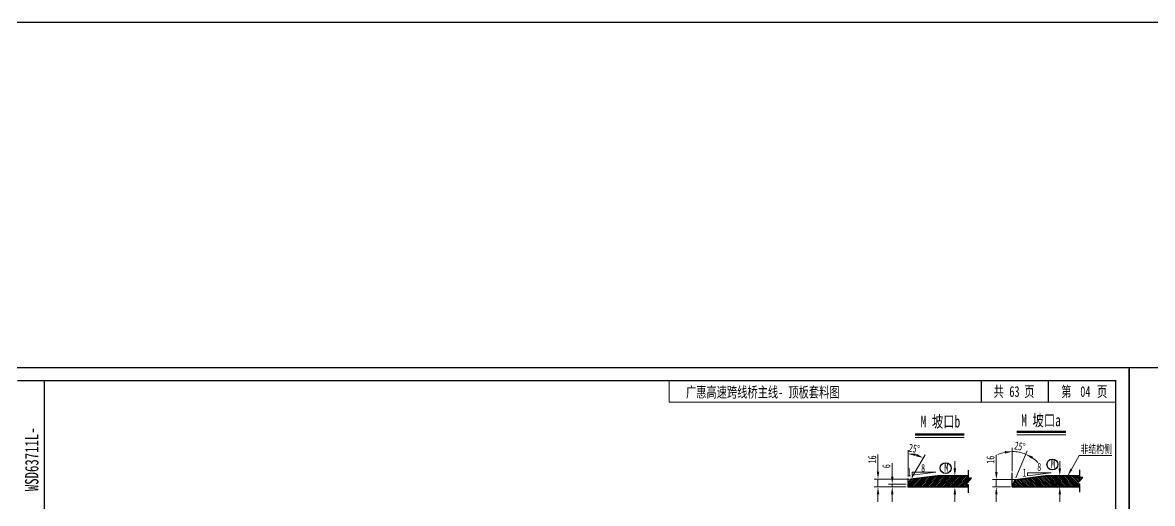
# Model space of a CAD drawing. Extents: x 1629247 to 2251351, y -601856 to -65897.
# Drawn here: x 2122492 to 2139649, y -73201 to -65897 of the extents above; entities that cross this region are included whole.
import ezdxf
from ezdxf.enums import TextEntityAlignment as Align

# ---------------------------------------------------------------- set-up
doc = ezdxf.new("R2010")
doc.units = 0
doc.header["$LTSCALE"] = 2
doc.header["$MEASUREMENT"] = 0
doc.header["$PDMODE"] = 35
doc.header["$PDSIZE"] = 50
doc.linetypes.add('PHANTOM', pattern=[63.5, 31.75, -6.35, 6.35, -6.35, 6.35, -6.35])
doc.layers.get('0').update_dxf_attribs({"linetype": 'CONTINUOUS'})
doc.layers.get('Defpoints').update_dxf_attribs({"linetype": 'CONTINUOUS'})
for name, color, linetype, lineweight in [('1图框轮廓', 7, 'CONTINUOUS', 35), ('文字层', 4, 'CONTINUOUS', 13), ('标注层', 3, 'CONTINUOUS', 13)]:
    doc.layers.add(name, color=color, linetype=linetype, lineweight=lineweight)
doc.layers.add('A3', color=7, linetype='CONTINUOUS')
doc.styles.add('仿宋', font='仿宋_GB2312_1.ttf', dxfattribs={"width": 0.7})
doc.dimstyles.new('标准标注样式-45', dxfattribs={"dimscale": 45, "dimtxt": 2.7, "dimasz": 2.5, "dimexe": 1.25, "dimexo": 0.625, "dimtad": 1, "dimdec": 0, "dimdsep": 46, "dimtxsty": '仿宋', "dimcen": 2.5, "dimclrd": 3, "dimclre": 3, "dimclrt": 4, "dimazin": 0, "dimtfac": 1, "dimtdec": 0, "dimtmove": 0, "dimatfit": 3, "dimfxl": 1.25, "dimlwd": 13, "dimlwe": 13, "dimarcsym": 0})

# ---------------------------------------------------------------- blocks, each defined once
blk = doc.blocks.new('*D828')
at = {"layer": 'Defpoints', "color": 0}
for p in [(2138242, -72783), (2138276, -72783), (2138267, -72951)]:
    blk.add_point(p, dxfattribs=at)
at = {"layer": '标注层', "color": 3, "linetype": 'ByBlock', "lineweight": 13}
for p, q in [((2138242, -72670), (2138242, -72558)), ((2138242, -72951), (2138242, -72783)), ((2138242, -73063), (2138242, -73176))]:
    blk.add_line(p, q, dxfattribs=at)
at = {"layer": '标注层', "color": 3, "lineweight": 13}
for p, q in [((2138247, -72783), (2138186, -72783)), ((2138239, -72951), (2138186, -72951))]:
    blk.add_line(p, q, dxfattribs=at)
at = {"layer": '标注层', "color": 3}
for points in [[(2138224, -72670), (2138261, -72670), (2138242, -72783)], [(2138224, -73063), (2138261, -73063), (2138242, -72951)]]:
    blk.add_solid(points, dxfattribs=at)
at = {"layer": '标注层', "color": 4, "insert": (2138153, -72867), "char_height": 121.5, "attachment_point": 5, "rotation": 90, "style": '仿宋'}
blk.add_mtext('24', dxfattribs=at)
blk = doc.blocks.new('*D829')
at = {"layer": 'Defpoints', "color": 0}
for p in [(2137658, -72430), (2137522, -72737), (2137567, -72840), (2137522, -72931), (2137522, -72951)]:
    blk.add_point(p, dxfattribs=at)
at = {"layer": '标注层', "color": 3, "lineweight": 13}
for p, q in [((2137522, -72709), (2137522, -72356)), ((2137577, -72814), (2137745, -72400))]:
    blk.add_line(p, q, dxfattribs=at)
at = {"layer": '标注层', "color": 3, "linetype": 'ByBlock', "lineweight": 13}
for start, end in [(101.9979, 113.9959), (68, 90), (44.0041, 56.0021)]:
    blk.add_arc((2137522, -72951), 538, start, end, dxfattribs=at)
at = {"layer": '标注层', "color": 3}
for points in [[(2137408, -72406), (2137412, -72443), (2137522, -72413)], [(2137814, -72521), (2137832, -72488), (2137723, -72452)]]:
    blk.add_solid(points, dxfattribs=at)
at = {"layer": '标注层', "color": 4, "insert": (2137637, -72334), "char_height": 121.5, "attachment_point": 5, "rotation": 349.4508, "style": '仿宋'}
blk.add_mtext('25%%D', dxfattribs=at)
blk = doc.blocks.new('*D830')
at = {"layer": 'Defpoints', "color": 0}
for p in [(2137587, -72838), (2137279, -72951), (2137522, -72951)]:
    blk.add_point(p, dxfattribs=at)
at = {"layer": '标注层', "color": 3, "linetype": 'ByBlock', "lineweight": 13}
for p, q in [((2137279, -72725), (2137279, -72461)), ((2137279, -72951), (2137279, -72838)), ((2137279, -73063), (2137279, -73176))]:
    blk.add_line(p, q, dxfattribs=at)
at = {"layer": '标注层', "color": 3, "lineweight": 13}
for p, q in [((2137559, -72838), (2137223, -72838)), ((2137494, -72951), (2137223, -72951))]:
    blk.add_line(p, q, dxfattribs=at)
at = {"layer": '标注层', "color": 3}
for points in [[(2137261, -72725), (2137298, -72725), (2137279, -72838)], [(2137261, -73063), (2137298, -73063), (2137279, -72951)]]:
    blk.add_solid(points, dxfattribs=at)
at = {"layer": '标注层', "color": 4, "insert": (2137191, -72537), "char_height": 121.5, "attachment_point": 5, "rotation": 90, "style": '仿宋'}
blk.add_mtext('16', dxfattribs=at)
blk = doc.blocks.new('*D831')
at = {"layer": 'Defpoints', "color": 0}
for p in [(2136649, -72782), (2136682, -72782), (2136674, -72950)]:
    blk.add_point(p, dxfattribs=at)
at = {"layer": '标注层', "color": 3, "linetype": 'ByBlock', "lineweight": 13}
for p, q in [((2136649, -72669), (2136649, -72557)), ((2136649, -72950), (2136649, -72782)), ((2136649, -73062), (2136649, -73175))]:
    blk.add_line(p, q, dxfattribs=at)
at = {"layer": '标注层', "color": 3, "lineweight": 13}
for p, q in [((2136654, -72782), (2136593, -72782)), ((2136646, -72950), (2136593, -72950))]:
    blk.add_line(p, q, dxfattribs=at)
at = {"layer": '标注层', "color": 3}
for points in [[(2136630, -72669), (2136668, -72669), (2136649, -72782)], [(2136630, -73062), (2136668, -73062), (2136649, -72950)]]:
    blk.add_solid(points, dxfattribs=at)
at = {"layer": '标注层', "color": 4, "insert": (2136560, -72866), "char_height": 121.5, "attachment_point": 5, "rotation": 90, "style": '仿宋'}
blk.add_mtext('24', dxfattribs=at)
blk = doc.blocks.new('*D832')
at = {"layer": 'Defpoints', "color": 0}
for p in [(2135698, -72908), (2135939, -72908), (2135939, -72950)]:
    blk.add_point(p, dxfattribs=at)
at = {"layer": '标注层', "color": 3, "linetype": 'ByBlock', "lineweight": 13}
for p, q in [((2135698, -72795), (2135698, -72588)), ((2135698, -72950), (2135698, -72908)), ((2135698, -73062), (2135698, -73175))]:
    blk.add_line(p, q, dxfattribs=at)
at = {"layer": '标注层', "color": 3, "lineweight": 13}
for p, q in [((2135911, -72908), (2135642, -72908)), ((2135911, -72950), (2135642, -72950))]:
    blk.add_line(p, q, dxfattribs=at)
at = {"layer": '标注层', "color": 3}
for points in [[(2135680, -72795), (2135717, -72795), (2135698, -72908)], [(2135680, -73062), (2135717, -73062), (2135698, -72950)]]:
    blk.add_solid(points, dxfattribs=at)
at = {"layer": '标注层', "color": 4, "insert": (2135609, -72636), "char_height": 122, "attachment_point": 5, "rotation": 90, "style": '仿宋'}
blk.add_mtext('6', dxfattribs=at)
blk = doc.blocks.new('*D833')
at = {"layer": 'Defpoints', "color": 0}
for p in [(2136097, -72475), (2135939, -72823), (2135939, -72888), (2135939, -72908), (2135983, -72832)]:
    blk.add_point(p, dxfattribs=at)
at = {"layer": '标注层', "color": 3, "lineweight": 13}
for p, q in [((2135939, -72794), (2135939, -72391)), ((2135997, -72808), (2136197, -72461))]:
    blk.add_line(p, q, dxfattribs=at)
at = {"layer": '标注层', "color": 3, "linetype": 'ByBlock', "lineweight": 13}
blk.add_arc((2135939, -72908), 460, 74.0452, 75.9548, dxfattribs=at)
at = {"layer": '标注层', "color": 3}
for points in [[(2136049, -72480), (2136053, -72443), (2135939, -72448)], [(2136073, -72448), (2136058, -72483), (2136169, -72509)]]:
    blk.add_solid(points, dxfattribs=at)
at = {"layer": '标注层', "color": 4, "insert": (2136033, -72367), "char_height": 121.5, "attachment_point": 5, "rotation": 350.1702, "style": '仿宋'}
blk.add_mtext('25%%D', dxfattribs=at)
blk = doc.blocks.new('*D834')
at = {"layer": 'Defpoints', "color": 0}
for p in [(2135482, -72832), (2135983, -72832), (2135939, -72950)]:
    blk.add_point(p, dxfattribs=at)
at = {"layer": '标注层', "color": 3, "linetype": 'ByBlock', "lineweight": 13}
for p, q in [((2135482, -72720), (2135482, -72456)), ((2135482, -72950), (2135482, -72832)), ((2135482, -73062), (2135482, -73175))]:
    blk.add_line(p, q, dxfattribs=at)
at = {"layer": '标注层', "color": 3, "lineweight": 13}
for p, q in [((2135955, -72832), (2135426, -72832)), ((2135911, -72950), (2135426, -72950))]:
    blk.add_line(p, q, dxfattribs=at)
at = {"layer": '标注层', "color": 3}
for points in [[(2135464, -72720), (2135501, -72720), (2135482, -72832)], [(2135464, -73062), (2135501, -73062), (2135482, -72950)]]:
    blk.add_solid(points, dxfattribs=at)
at = {"layer": '标注层', "color": 4, "insert": (2135394, -72532), "char_height": 121.5, "attachment_point": 5, "rotation": 90, "style": '仿宋'}
blk.add_mtext('16', dxfattribs=at)
blk = doc.blocks.new('tukuangA4-')
at = {"layer": 'A3'}
for p, q in [((882, 10327), (537, 10327)), ((12951, 10051), (12951, 10327)), ((13814, 10051), (13814, 10327))]:
    blk.add_line(p, q, dxfattribs=at)
blk.add_lwpolyline([(14850, 10500), (14850, 0), (0, 0), (0, 10500)], close=True, dxfattribs=at)
for points, const_width in [([(882, 10327), (14677, 10327), (14677, 173), (882, 173), (882, 10327)], 17.3), ([(8927, 10051), (8927, 10327)], 13.8), ([(8927, 10051), (14677, 10051)], 13.8)]:
    blk.add_lwpolyline(points, dxfattribs=dict(at, const_width=const_width))
at = {"layer": 'A3', "color": 7, "linetype": 'Continuous', "style": '仿宋', "width": 0.7}
for s, p in [('共    页', (13106, 10120)), ('第     页', (13977, 10120))]:
    blk.add_text(s, height=138.1, dxfattribs=at).set_placement(p)
blk.add_text('WSD63711L-', height=172.6, rotation=90, dxfattribs=at).set_placement((806, 9316), align=Align.CENTER)

msp = doc.modelspace()

# ---------------------------------------------------------------- hatches: boundary and pattern name
at = {"layer": '标注层', "linetype": 'PHANTOM'}
h = msp.add_hatch(dxfattribs=at)
h.set_pattern_fill('ANSI31', color=8, scale=150, style=0)
h.set_pattern_definition([(45, (2135939.233, -72949.739), (-13.25825, 13.25825), [])])
h.paths.add_polyline_path([(2136901.9, -72817), (2136858.2, -72817), (2136858.2, -72781.7), (2136387.2, -72781.7), (2135982.8, -72832.3), (2135939.2, -72907.7), (2135939.2, -72949.7), (2136858.2, -72949.7), (2136858.2, -72917), (2136814.4, -72917)])
h = msp.add_hatch(dxfattribs=at)
h.set_pattern_fill('ANSI31', color=8, scale=150, style=0)
h.set_pattern_definition([(315, (2137521.824, -72782.915), (-13.25825, -13.25825), [])])
h.paths.add_polyline_path([(2138025.8, -72782.9), (2137566.5, -72840.3), (2137521.8, -72950.9), (2138547.7, -72950.9), (2138547.7, -72909.3), (2138504, -72909.3), (2138591.5, -72809.3), (2138547.7, -72809.3), (2138547.7, -72782.9)])
h.paths.add_polyline_path([(2138062.3, -72946.3), (2138062.3, -72787.6), (2138244.6, -72787.6), (2138244.6, -72946.3)], flags=24)

# ---------------------------------------------------------------- linework, layer by layer
at = {"color": 7, "ltscale": 3}
for p, q in [((2137521.8, -72930.9), (2137521.8, -72737.4)), ((2135939.2, -72887.7), (2135939.2, -72822.6))]:
    msp.add_line(p, q, dxfattribs=at)
at = {"color": 8, "ltscale": 3}
msp.add_lwpolyline([(2065547.6, -218566.9), (2251350.7, -218566.9), (2251350.7, -65896.9), (2065547.6, -65896.9)], close=True, dxfattribs=at)
at = {"color": 7}
for points in [[(2136858.2, -73038.2), (2136858.2, -72917), (2136814.4, -72917), (2136901.9, -72817), (2136858.2, -72817), (2136858.2, -72695.8)], [(2138547.7, -73030.5), (2138547.7, -72909.3), (2138504, -72909.3), (2138591.5, -72809.3), (2138547.7, -72809.3), (2138547.7, -72688.1)]]:
    msp.add_lwpolyline(points, dxfattribs=at)
at = {"color": 3, "ltscale": 3}
for centre in [(2138130.3, -72609.6), (2136509.5, -72664.9)]:
    msp.add_circle(centre, 82.7, dxfattribs=at)
at = {"layer": '1图框轮廓', "color": 207}
for points in [[(2136858.2, -72781.7), (2136387.2, -72781.7), (2135982.8, -72832.3), (2135939.2, -72907.7), (2135939.2, -72949.7), (2136858.2, -72949.7)], [(2138547.7, -72782.9), (2138025.8, -72782.9), (2137566.5, -72840.3), (2137521.8, -72950.9), (2138547.7, -72950.9)]]:
    msp.add_lwpolyline(points, dxfattribs=at)
at = {"layer": '文字层', "lineweight": 50}
for p, q in [((2136045.7, -72154.6), (2136788.9, -72154.6)), ((2138332.1, -72115.9), (2137588.9, -72115.9))]:
    msp.add_line(p, q, dxfattribs=at)
at = {"layer": '文字层', "lineweight": 20}
for p, q in [((2136045.7, -72199.6), (2136788.9, -72199.6)), ((2138332.1, -72160.9), (2137588.9, -72160.9))]:
    msp.add_line(p, q, dxfattribs=at)
at = {"layer": '标注层', "color": 7}
for points in [[(2135999.9, -72771.3), (2136358.3, -72726.5), (2136358.3, -72726.5), (2135999.9, -72726.5)], [(2137751.6, -72779.6), (2138110, -72734.8), (2138110, -72734.8), (2137751.6, -72734.8)]]:
    msp.add_lwpolyline(points, close=True, dxfattribs=at)

# ---------------------------------------------------------------- block references
at = {"color": 8, "xscale": 1.179310345090926, "yscale": 1.179310344828991, "zscale": 1.179310344827586}
for p in [(2121781.5, -83516.8), (2139294.3, -83516.8)]:
    msp.add_blockref('tukuangA4-', p, dxfattribs=at)

# ---------------------------------------------------------------- texts
at = {"layer": 'A3', "color": 6, "linetype": 'Continuous', "style": '仿宋', "width": 0.7}
msp.add_text('广惠高速跨线桥主线- 顶板套料图', height=162.857, dxfattribs=at).set_placement((2132566.1, -71591.7))
at = {"layer": 'A3', "color": 1, "linetype": 'Continuous', "style": '仿宋', "width": 0.7}
for s, p in [('63', (2137476.7, -71582.6)), ('04', (2138553.9, -71582.6))]:
    msp.add_text(s, height=162.86, dxfattribs=at).set_placement(p)
at = {"layer": '文字层', "color": 1, "style": '仿宋', "width": 0.7}
for s, p in [('M 坡口b', (2136129.5, -72047.4)), ('M 坡口a', (2137657.2, -72028.8))]:
    msp.add_text(s, height=180, dxfattribs=at).set_placement(p)
at = {"layer": '标注层', "color": 4, "style": '仿宋', "width": 0.7}
for s, p in [('非结构侧', (2138558.3, -72434.9)), ('1', (2135924.2, -72787)), ('8', (2136136.7, -72722.8)), ('1', (2137675.9, -72795.3)), ('8', (2137900.4, -72705.8))]:
    msp.add_text(s, height=121.5, dxfattribs=at).set_placement(p)
at = {"layer": '标注层', "color": 2, "style": '仿宋', "width": 0.7}
for p in [(2138109.8, -72662.5), (2136489, -72717.8)]:
    msp.add_text('M', height=121.5, dxfattribs=at).set_placement(p)

# ---------------------------------------------------------------- dimensions: what is measured, and where the dimension line sits
at = {"layer": '标注层', "color": 7}
for base, line1, line2, picture, middle in [((2137658.1, -72430.2), ((2137566.5, -72840.3), (2137521.8, -72950.9)), ((2137521.8, -72930.9), (2137521.8, -72737.4)), '*D829', (2137620.4, -72421.8)), ((2136096.6, -72475.4), ((2135982.8, -72832.3), (2135939.2, -72907.7)), ((2135939.2, -72887.7), (2135939.2, -72822.6)), '*D833', (2136017.8, -72454.4))]:
    dim = msp.add_angular_dim_2l(base=base, line1=line1, line2=line2, text='25%%D', dimstyle='标准标注样式-45', override={"dimlfac": 0.142857, "dimadec": 0}, dxfattribs=at)
    dim.commit()
    dim.dimension.update_dxf_attribs({"geometry": picture, "text_midpoint": middle, "dimtype": 162})
dim = msp.add_linear_dim(base=(2135482.4, -72832.3), p1=(2135939.2, -72949.7), p2=(2135982.8, -72832.3), angle=90, text='16', dimstyle='标准标注样式-45', override={"dimlfac": 0.142857}, dxfattribs=at)
dim.commit()
dim.dimension.update_dxf_attribs({"geometry": '*D834', "text_midpoint": (2135393.5, -72531.6)})
for base, p1, p2, picture, middle in [((2136648.8, -72781.7), (2136673.7, -72949.7), (2136682, -72781.7), '*D831', (2136559.9, -72865.7)), ((2138242.3, -72782.9), (2138267.2, -72950.9), (2138275.5, -72782.9), '*D828', (2138153.4, -72866.9)), ((2135698.3, -72907.7), (2135939.2, -72949.7), (2135939.2, -72907.7), '*D832', (2135609.4, -72635.5))]:
    dim = msp.add_linear_dim(base=base, p1=p1, p2=p2, angle=90, dimstyle='标准标注样式-45', override={"dimlfac": 0.142857}, dxfattribs=at)
    dim.commit()
    dim.dimension.update_dxf_attribs({"geometry": picture, "text_midpoint": middle})
dim = msp.add_linear_dim(base=(2137279.5, -72950.9), p1=(2137587.2, -72837.7), p2=(2137521.8, -72950.9), angle=270, dimstyle='标准标注样式-45', override={"dimlfac": 0.142857}, dxfattribs=at)
dim.commit()
dim.dimension.update_dxf_attribs({"geometry": '*D830', "text_midpoint": (2137279.5, -72537), "dimtype": 160})

# ---------------------------------------------------------------- leaders
at = {"color": 7, "ltscale": 3}
msp.add_leader([(2138363.9, -72780.7), (2138535.4, -72471.5), (2139034.4, -72471.5)], dimstyle='标准标注样式-45', override={"dimgap": 0.625, "dimtad": 0}, dxfattribs=at)

doc.saveas('drawing.dxf')
